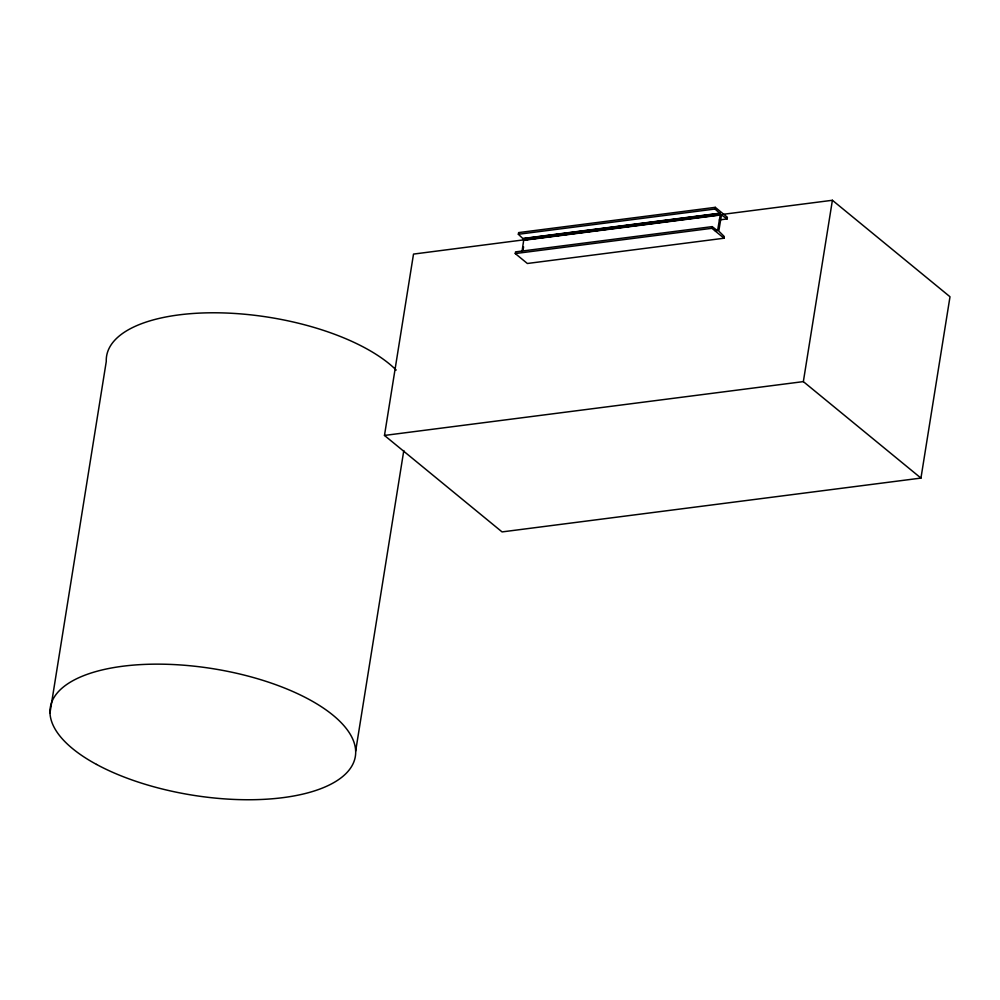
<?xml version="1.0" encoding="UTF-8"?>
<svg xmlns="http://www.w3.org/2000/svg" width="1000" height="1000" viewBox="0 0 1000 1000"><rect width="100%" height="100%" fill="white"/><g stroke="black" fill="none" stroke-linecap="round" stroke-linejoin="round"><path stroke-width="1.5" d="M521.912 252.225L523.812 239.425L518.35 234.275L518.625 232.6L715.275 207.338L727.375 217.262L727.113 218.938L719.362 219.925M727.113 218.938L721.462 214.975L718.8 231.1L724.287 236.55L724.025 238.225L527.362 263.488L515.262 253.562L515.525 251.887L712.188 226.625L717.575 230.775L720.413 213.875L715.013 209.013L518.35 234.275M50 712.812L106.275 361.45A154.462 64.05 9.1 0 1 223.188 312.925A154.462 64.05 9.1 0 1 396.2 370.05M722.663 214.375L832.4 200.275L950 296.75L920.95 478.088L502.062 531.912L384.475 435.438L413.512 254.088L720.5 214.45M355.662 751.075L403.8 450.562M523.112 249.838L523.587 246.85M724.025 238.225L711.925 228.3L712.188 226.625M715.013 209.013L715.275 207.338M920.95 478.088L803.35 381.613L832.4 200.275M523.413 238.45L720.075 213.188M523.538 238.65L720.2 213.388M523.663 238.888L720.312 213.612M523.75 239.15L720.413 213.875M523.812 239.425L720.475 214.163M523.85 240.012L720.512 214.737M523.825 240.275L720.487 215.012M515.262 253.562L711.925 228.3M715 230.338L718.088 229.938M714.938 230.588L718.037 230.188M384.475 435.438L803.35 381.613M96.512 764.412A154.462 64.05 9.1 0 0 351.1 767.262A154.462 64.05 9.1 0 0 160.888 664.163A154.462 64.05 9.1 0 0 96.512 764.412"/></g></svg>
